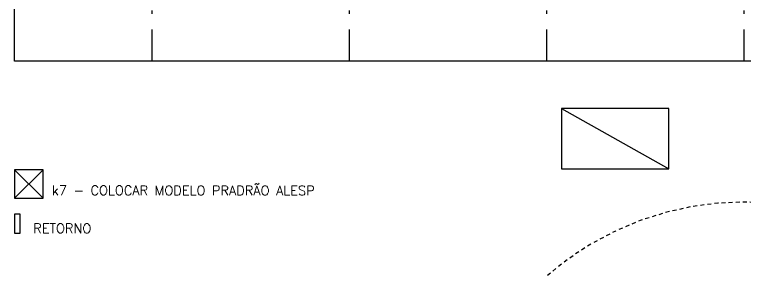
# Model space of a CAD drawing. Header units: millimetres. Extents: x 182 to 575, y -105 to 95.
# Drawn here: x 241.94 to 265.08, y -11.79 to -3.5 of the extents above; entities that cross this region are included whole.
import ezdxf

# ---------------------------------------------------------------- set-up
doc = ezdxf.new("R2010")
doc.units = ezdxf.units.MM
doc.header["$MEASUREMENT"] = 0
doc.linetypes.add('DASHDOT', pattern=[1, 0.5, -0.25, 0, -0.25])
doc.linetypes.add('HIDDEN2', pattern=[0.1875, 0.125, -0.0625])
for name, color, linetype in [('base', 253, 'Continuous'), ('construir', 10, 'Continuous'), ('EIXOS', 31, 'DASHDOT'), ('L_DECA', 7, 'Continuous')]:
    doc.layers.add(name, color=color, linetype=linetype)
doc.styles.get("Standard").update_dxf_attribs({"font": 'romans.shx'})

msp = doc.modelspace()

# ---------------------------------------------------------------- linework, layer by layer
at = {"layer": 'base'}
msp.add_line((259.255, -6.475), (262.659, -8.39), dxfattribs=at)
for points in [[(288.455, -4.97), (241.939, -4.97), (241.939, 11.813), (288.455, 11.813)], [(259.255, -8.39), (262.659, -8.39), (262.659, -6.475), (259.255, -6.475)]]:
    msp.add_lwpolyline(points, close=True, dxfattribs=at)
at = {"layer": 'base', "linetype": 'HIDDEN2'}
msp.add_arc((265.041, -18.925, 177.523), 9.487, 48.7352, 131.2648, dxfattribs=at)
at = {"layer": 'EIXOS', "linetype": 'DASHDOT', "ltscale": 2}
for p, q in [((246.291, -4.97), (246.291, 11.813)), ((252.541, -4.97), (252.541, 11.813)), ((258.791, -4.97), (258.791, 11.813)), ((265.041, -4.97), (265.041, 11.813))]:
    msp.add_line(p, q, dxfattribs=at)
at = {"layer": 'L_DECA', "color": 1}
for p, q in [((241.939, -8.417), (242.839, -9.317)), ((241.939, -9.317), (242.839, -8.417))]:
    msp.add_line(p, q, dxfattribs=at)
for points in [[(241.939, -9.317), (242.839, -9.317), (242.839, -8.417), (241.939, -8.417)], [(241.939, -9.821), (241.939, -10.421), (242.119, -10.421), (242.119, -9.821)]]:
    msp.add_lwpolyline(points, close=True, dxfattribs=at)

# ---------------------------------------------------------------- texts
at = {"layer": 'construir'}
for s, p in [('k7 - COLOCAR MODELO PRADRÃO ALESP', (243.12, -9.216)), ('RETORNO', (242.529, -10.421))]:
    msp.add_text(s, height=0.3, rotation=359.9341, dxfattribs=at).set_placement(p)

doc.saveas('drawing.dxf')
